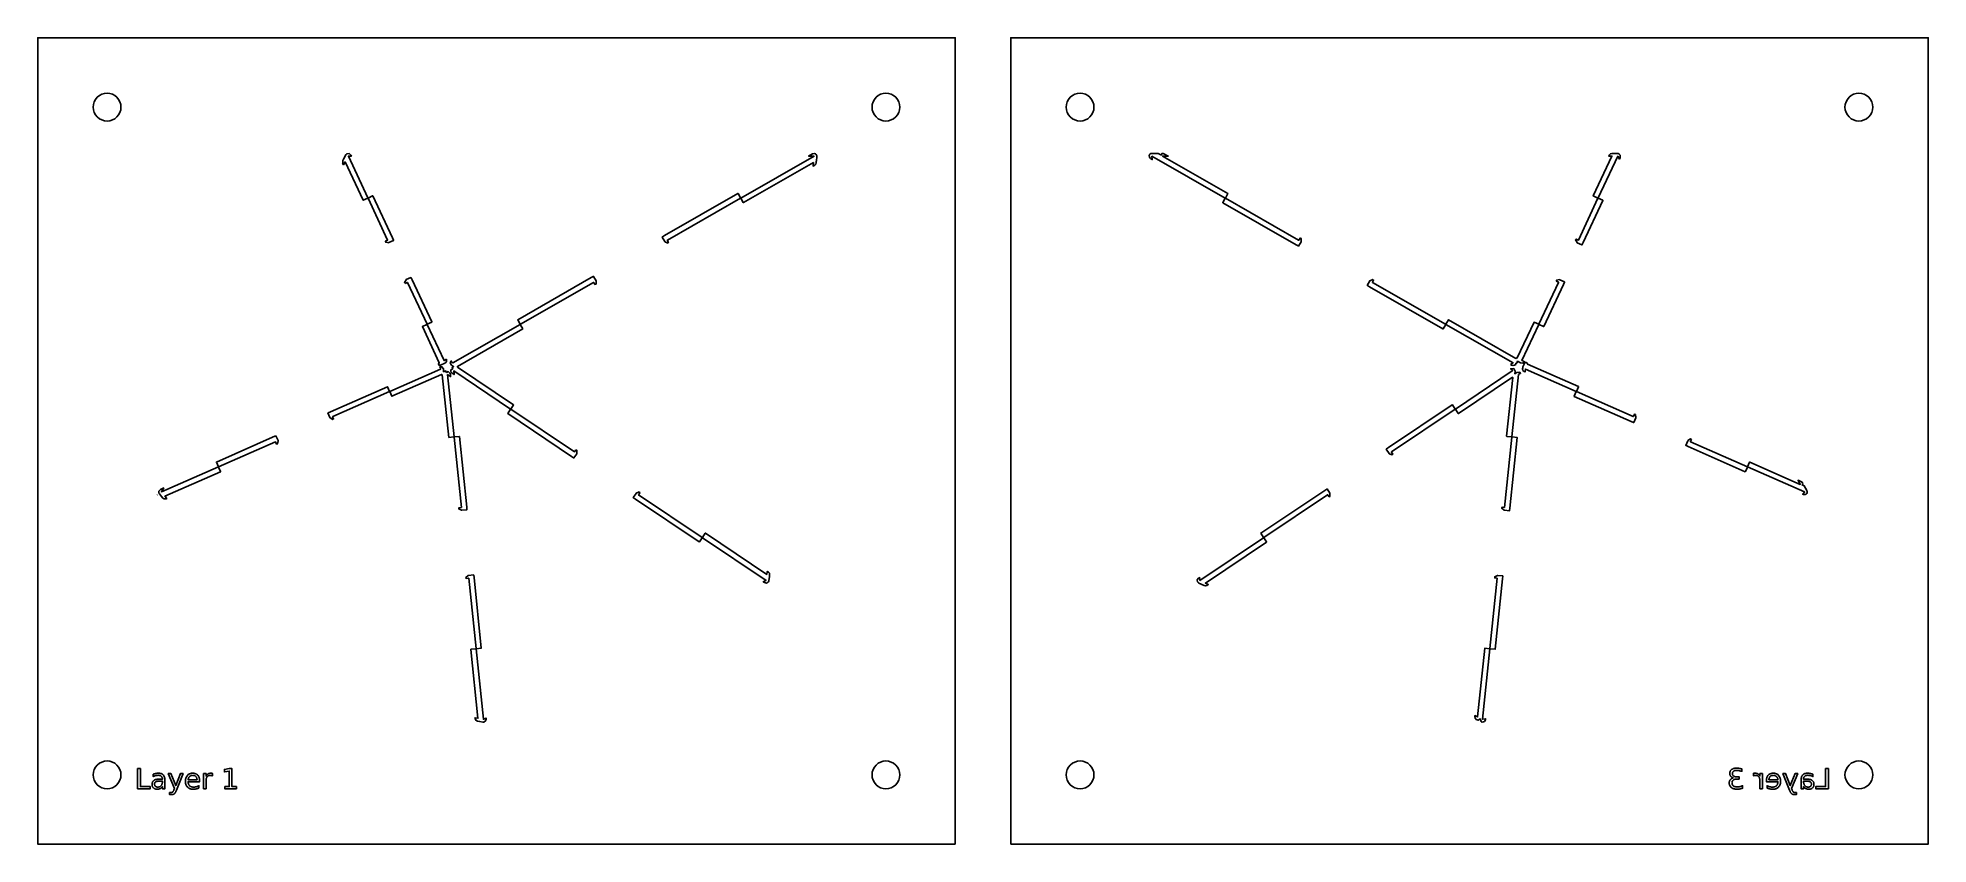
# Model space of a CAD drawing. Header units: metres. Extents: x -74 to 266, y -86 to 59.
import ezdxf

# ---------------------------------------------------------------- set-up
doc = ezdxf.new("R2010")
doc.units = ezdxf.units.M

msp = doc.modelspace()

# ---------------------------------------------------------------- linework, layer by layer
for points in [[(91.39, -85.86), (-73.51, -85.86), (-73.51, 59.04), (91.39, 59.04), (91.39, -85.86)], [(101.39, -85.86), (101.39, 59.04), (266.3, 59.04), (266.3, -85.86), (101.39, -85.86)], [(-58.56, 46.59), (-58.61, 47.08), (-58.75, 47.54), (-58.98, 47.98), (-59.29, 48.36), (-59.67, 48.67), (-60.1, 48.9), (-60.57, 49.04), (-61.06, 49.09), (-61.55, 49.04), (-62.02, 48.9), (-62.45, 48.67), (-62.83, 48.36), (-63.14, 47.98), (-63.37, 47.54), (-63.51, 47.08), (-63.56, 46.59), (-63.51, 46.1), (-63.37, 45.63), (-63.14, 45.2), (-62.83, 44.82), (-62.45, 44.51), (-62.02, 44.28), (-61.55, 44.14), (-61.06, 44.09), (-60.57, 44.14), (-60.1, 44.28), (-59.67, 44.51), (-59.29, 44.82), (-58.98, 45.2), (-58.75, 45.63), (-58.61, 46.1), (-58.56, 46.59)], [(81.44, 46.59), (81.39, 47.08), (81.25, 47.54), (81.02, 47.98), (80.71, 48.36), (80.33, 48.67), (79.9, 48.9), (79.43, 49.04), (78.94, 49.09), (78.45, 49.04), (77.98, 48.9), (77.55, 48.67), (77.17, 48.36), (76.86, 47.98), (76.63, 47.54), (76.49, 47.08), (76.44, 46.59), (76.49, 46.1), (76.63, 45.63), (76.86, 45.2), (77.17, 44.82), (77.55, 44.51), (77.98, 44.28), (78.45, 44.14), (78.94, 44.09), (79.43, 44.14), (79.9, 44.28), (80.33, 44.51), (80.71, 44.82), (81.02, 45.2), (81.25, 45.63), (81.39, 46.1), (81.44, 46.59)], [(111.34, 46.59), (111.39, 46.1), (111.53, 45.63), (111.77, 45.2), (112.08, 44.82), (112.46, 44.51), (112.89, 44.28), (113.36, 44.14), (113.84, 44.09), (114.33, 44.14), (114.8, 44.28), (115.23, 44.51), (115.61, 44.82), (115.92, 45.2), (116.15, 45.63), (116.3, 46.1), (116.34, 46.59), (116.3, 47.08), (116.15, 47.54), (115.92, 47.98), (115.61, 48.36), (115.23, 48.67), (114.8, 48.9), (114.33, 49.04), (113.84, 49.09), (113.36, 49.04), (112.89, 48.9), (112.46, 48.67), (112.08, 48.36), (111.77, 47.98), (111.53, 47.54), (111.39, 47.08), (111.34, 46.59)], [(251.34, 46.59), (251.39, 46.1), (251.53, 45.63), (251.77, 45.2), (252.08, 44.82), (252.46, 44.51), (252.89, 44.28), (253.36, 44.14), (253.84, 44.09), (254.33, 44.14), (254.8, 44.28), (255.23, 44.51), (255.61, 44.82), (255.92, 45.2), (256.15, 45.63), (256.3, 46.1), (256.34, 46.59), (256.3, 47.08), (256.15, 47.54), (255.92, 47.98), (255.61, 48.36), (255.23, 48.67), (254.8, 48.9), (254.33, 49.04), (253.84, 49.09), (253.36, 49.04), (252.89, 48.9), (252.46, 48.67), (252.08, 48.36), (251.77, 47.98), (251.53, 47.54), (251.39, 47.08), (251.34, 46.59)], [(-18.56, 37.26), (-18.54, 37.22), (-18.58, 37.22), (-18.71, 37), (-18.71, 36.99), (-18.7, 36.55), (-18.71, 36.54), (-18.72, 36.54), (-18.57, 36.22), (-18.27, 36.75), (-15.03, 29.85), (-15.01, 29.84), (-14.19, 30.22), (-14.15, 30.21), (-10.63, 22.7), (-10.65, 22.66), (-11.03, 22.48), (-11.03, 22.48), (-10.98, 22.3), (-10.98, 22.3), (-10.43, 22.21), (-10.39, 22.23), (-9.57, 22.62), (-9.59, 22.67), (-9.59, 22.67), (-9.57, 22.68), (-9.76, 23.08), (-13.29, 30.62), (-13.32, 30.63), (-14.14, 30.24), (-14.17, 30.26), (-17.69, 37.77), (-17.68, 37.77), (-17.67, 37.78), (-17.15, 37.78), (-17.24, 37.98), (-17.53, 38.24), (-17.53, 38.24), (-17.93, 38.21), (-17.94, 38.2), (-18, 38.16), (-18, 38.16), (-18.05, 38.12), (-18.06, 38.11), (-18.11, 38.05), (-18.11, 38.05), (-18.15, 37.99), (-18.56, 37.26)], [(66.43, 36.81), (66.39, 36.83), (66.44, 36.86), (66.53, 37.69), (66.53, 37.83), (66.53, 37.83), (66.49, 37.96), (66.48, 37.98), (66.4, 38.09), (66.4, 38.09), (66.3, 38.18), (66.3, 38.18), (66.12, 38.26), (66.12, 38.26), (65.77, 38.2), (65.03, 37.78), (66.01, 37.78), (66.01, 37.78), (66.01, 37.78), (66.02, 37.77), (52.86, 30.25), (52.82, 30.26), (52.38, 31.04), (52.35, 31.05), (39.16, 23.5), (38.77, 23.28), (38.78, 23.27), (38.78, 23.26), (38.73, 23.23), (39.18, 22.45), (39.21, 22.4), (39.71, 22.16), (39.71, 22.16), (39.85, 22.28), (39.85, 22.28), (39.64, 22.65), (39.65, 22.69), (52.81, 30.22), (52.85, 30.21), (53.3, 29.42), (53.33, 29.42), (65.9, 36.61), (65.84, 36), (66.15, 36.18), (66.32, 36.34), (66.32, 36.34), (66.4, 36.56), (66.43, 36.81)], [(127.9, 38.28), (126.78, 38.28), (126.73, 38.28), (126.73, 38.28), (126.68, 38.27), (126.67, 38.27), (126.63, 38.26), (126.62, 38.26), (126.58, 38.24), (126.58, 38.24), (126.4, 38.11), (126.4, 38.11), (126.29, 37.92), (126.29, 37.92), (126.3, 37.59), (126.3, 37.59), (126.52, 37.34), (126.82, 37.17), (126.75, 37.75), (126.76, 37.77), (126.77, 37.77), (126.77, 37.77), (139.93, 30.24), (139.93, 30.25), (139.93, 30.26), (139.96, 30.25), (140.41, 31.04), (140.4, 31.07), (128.67, 37.78), (129.68, 37.78), (128.92, 38.21), (128.8, 38.26), (128.8, 38.26), (128.67, 38.28), (128.54, 38.28), (128.45, 37.96), (127.9, 38.28)], [(209.75, 38.28), (209.43, 38.28), (209.16, 38.2), (209.16, 38.2), (208.98, 37.99), (208.88, 37.78), (209.43, 37.78), (206.09, 30.65), (206.1, 30.63), (206.92, 30.24), (206.94, 30.21), (203.42, 22.7), (203.38, 22.69), (203, 22.87), (203, 22.87), (202.89, 22.71), (202.89, 22.71), (203.17, 22.23), (203.22, 22.21), (204.04, 21.83), (204.06, 21.88), (204.06, 21.88), (204.08, 21.87), (204.27, 22.27), (207.8, 29.81), (207.79, 29.84), (206.97, 30.22), (206.96, 30.26), (210.48, 37.77), (210.49, 37.76), (210.5, 37.75), (210.78, 37.24), (210.93, 37.55), (210.95, 37.92), (210.95, 37.93), (210.71, 38.21), (210.7, 38.21), (210.7, 38.21), (210.69, 38.22), (210.57, 38.26), (210.57, 38.26), (210.45, 38.28), (209.84, 38.28), (209.77, 38.26), (209.75, 38.28)], [(153.07, 21.63), (153.07, 21.65), (153.07, 21.65), (153.13, 21.62), (153.57, 22.4), (153.6, 22.45), (153.56, 23), (153.56, 23), (153.38, 23.06), (153.38, 23.06), (153.17, 22.7), (153.13, 22.69), (139.96, 30.22), (139.96, 30.21), (139.96, 30.21), (139.94, 30.22), (139.48, 29.42), (139.49, 29.4), (152.68, 21.85), (153.07, 21.63)], [(-7.49, 14.92), (-7.11, 15.1), (-7.07, 15.09), (-3.55, 7.58), (-3.52, 7.57), (-2.7, 7.95), (-2.69, 7.98), (-6.22, 15.52), (-6.41, 15.92), (-6.42, 15.91), (-6.43, 15.91), (-6.45, 15.96), (-7.27, 15.58), (-7.32, 15.56), (-7.6, 15.08), (-7.6, 15.08), (-7.49, 14.93), (-7.49, 14.92)], [(26.33, 16.16), (25.95, 15.94), (12.75, 8.39), (12.75, 8.37), (13.2, 7.58), (13.19, 7.54), (1.12, 0.64), (0.91, 0.78), (0.81, 0.98), (0.62, 0.66), (0.62, 0.66), (0.84, 0.22), (1.24, -0.04), (1.24, -0.04), (0.98, -0.19), (0.97, -0.21), (0.97, -0.21), (1.08, -0.44), (0.73, -0.65), (0.73, -0.68), (0.75, -0.89), (0.82, -1.09), (0.82, -1.09), (0.97, -1.25), (1.31, -1.48), (1.25, -0.83), (11.47, -7.68), (11.5, -7.68), (12, -6.92), (12, -6.89), (1.91, -0.13), (1.91, 0), (13.67, 6.72), (13.67, 6.75), (13.22, 7.53), (13.23, 7.57), (26.39, 15.1), (26.43, 15.09), (26.64, 14.73), (26.64, 14.73), (26.83, 14.79), (26.83, 14.79), (26.87, 15.34), (26.84, 15.39), (26.39, 16.17), (26.34, 16.14), (26.34, 16.14), (26.33, 16.16)], [(191.2, 0.33), (191.42, 0.21), (191.69, 0.14), (191.69, 0.14), (191.95, 0.22), (192.15, 0.36), (192.2, 0.41), (192.2, 0.56), (192.25, 0.58), (192.34, 0.58), (192.49, 0.92), (192.49, 0.92), (193.03, 0.61), (193.43, 0.57), (193.43, 0.57), (193.73, 0.84), (193.73, 0.84), (193.3, 1.03), (193.28, 1.05), (196.32, 7.54), (196.31, 7.57), (195.48, 7.95), (195.45, 7.94), (192.44, 1.52), (192.36, 1.54), (192.2, 1.43), (180.07, 8.38), (180.04, 8.37), (179.59, 7.58), (179.55, 7.57), (166.39, 15.1), (166.38, 15.14), (166.59, 15.51), (166.59, 15.51), (166.44, 15.63), (166.44, 15.63), (165.95, 15.39), (165.92, 15.34), (165.47, 14.56), (165.52, 14.53), (165.52, 14.53), (165.51, 14.51), (165.89, 14.29), (179.08, 6.74), (179.11, 6.75), (179.56, 7.53), (179.6, 7.54), (191.67, 0.64), (191.2, 0.33)], [(200.92, 15.11), (200.9, 15.12), (200.9, 15.12), (200.92, 15.17), (200.1, 15.56), (200.05, 15.58), (199.51, 15.5), (199.51, 15.49), (199.46, 15.31), (199.46, 15.31), (199.84, 15.13), (199.85, 15.09), (196.33, 7.58), (196.34, 7.55), (197.17, 7.16), (197.2, 7.17), (200.73, 14.71), (200.92, 15.11)], [(-0.06, 1.3), (-0.49, 1.05), (-3.53, 7.54), (-3.56, 7.55), (-4.39, 7.16), (-4.39, 7.14), (-1.36, 0.66), (-1.48, 0.48), (-1.46, 0.39), (-1.36, 0.18), (-1.36, 0.18), (-1.18, 0.26), (-1.18, 0.26), (-1.15, 0.21), (-0.32, 0.57), (-0.3, 0.58), (-0.3, 0.58), (-0.27, 0.6), (-0.24, 0.61), (-0.02, 0.9), (-0.02, 0.9), (-0.04, 1.26), (-0.06, 1.3)], [(193.93, 0.75), (193.93, 0.75), (193.79, 0.61), (193.46, -0.1), (193.43, -0.18), (193.43, -0.18), (193.41, -0.26), (193.4, -0.44), (193.46, -0.74), (193.46, -0.74), (193.69, -0.94), (193.84, -1.01), (193.89, -0.49), (203.02, -4.51), (203.03, -4.54), (202.67, -5.37), (202.68, -5.4), (212.92, -9.91), (213.32, -10.08), (213.33, -10.06), (213.33, -10.06), (213.38, -10.09), (213.75, -9.26), (213.77, -9.21), (213.67, -8.66), (213.67, -8.66), (213.48, -8.62), (213.48, -8.62), (213.31, -9.01), (213.28, -9.02), (203.07, -4.53), (203.06, -4.49), (203.42, -3.66), (203.41, -3.64), (194.24, 0.4), (194.26, 0.48), (194.14, 0.66), (193.93, 0.75)], [(-1.26, -0.03), (-1.13, -0.31), (-1.11, -0.49), (-10.23, -4.51), (-10.27, -4.49), (-10.63, -3.66), (-10.66, -3.65), (-20.9, -8.16), (-21.31, -8.34), (-21.3, -8.36), (-21.3, -8.36), (-21.35, -8.38), (-20.99, -9.21), (-20.96, -9.26), (-20.5, -9.56), (-20.5, -9.56), (-20.34, -9.45), (-20.34, -9.45), (-20.51, -9.06), (-20.49, -9.02), (-10.28, -4.53), (-10.25, -4.54), (-9.88, -5.37), (-9.86, -5.38), (-0.95, -1.46), (-0.8, -1.54), (0.37, -12.77), (0.39, -12.78), (1.3, -12.69), (1.31, -12.67), (0.15, -1.49), (0.69, -1.85), (0.65, -1.44), (0.58, -1.23), (0.58, -1.23), (0.43, -1.08), (0.24, -0.95), (-0.02, -1.1), (-0.2, -0.83), (-0.32, -0.85), (-0.56, -0.96), (-0.56, -0.96), (-0.61, -0.44), (-0.86, -0.06), (-0.86, -0.06), (-1.26, -0.03)], [(193.04, -1.37), (192.89, -1.07), (192.89, -1.06), (192.35, -1.08), (191.99, -1.32), (191.99, -1.32), (192.04, -0.89), (191.8, -0.41), (191.8, -0.41), (191.26, -0.42), (191.23, -0.44), (191.56, -0.63), (191.54, -0.83), (181.32, -7.68), (181.31, -7.71), (181.82, -8.47), (181.85, -8.47), (191.55, -1.97), (191.62, -2.02), (190.52, -12.57), (190.54, -12.59), (191.45, -12.69), (191.47, -12.67), (192.63, -1.49), (192.9, -1.31), (193.04, -1.37)], [(23.22, -15.01), (22.99, -15.37), (22.95, -15.37), (11.5, -7.71), (11.47, -7.71), (10.97, -8.47), (10.97, -8.5), (22.44, -16.18), (22.81, -16.43), (22.82, -16.41), (22.82, -16.41), (22.87, -16.44), (23.37, -15.69), (23.4, -15.65), (23.4, -15.09), (23.4, -15.09), (23.22, -15.01), (23.22, -15.01)], [(181.28, -7.71), (181.28, -7.68), (181.28, -7.68), (181.29, -7.68), (180.78, -6.92), (180.75, -6.91), (169.29, -14.6), (168.92, -14.84), (168.93, -14.86), (168.93, -14.86), (168.88, -14.89), (169.39, -15.64), (169.42, -15.69), (169.93, -15.9), (169.93, -15.9), (170.07, -15.76), (170.07, -15.76), (169.83, -15.41), (169.84, -15.37), (181.28, -7.71)], [(-30.76, -12.5), (-41.4, -17.19), (-41.41, -17.21), (-41.04, -18.05), (-41.02, -18.06), (-30.8, -13.56), (-30.77, -13.58), (-30.6, -13.96), (-30.6, -13.96), (-30.41, -13.92), (-30.41, -13.92), (-30.31, -13.37), (-30.33, -13.32), (-30.7, -12.5), (-30.75, -12.52), (-30.75, -12.52), (-30.76, -12.5)], [(3.63, -25.72), (3.58, -25.28), (2.27, -12.61), (2.24, -12.59), (1.34, -12.69), (1.32, -12.71), (2.63, -25.35), (2.6, -25.38), (2.19, -25.42), (2.19, -25.42), (2.17, -25.61), (2.17, -25.62), (2.66, -25.87), (2.71, -25.87), (3.61, -25.78), (3.6, -25.72), (3.61, -25.71), (3.63, -25.72)], [(189.7, -25.33), (189.7, -25.33), (189.65, -25.51), (189.65, -25.51), (190.08, -25.87), (190.13, -25.87), (191.03, -25.97), (191.03, -25.91), (191.03, -25.91), (191.05, -25.91), (191.1, -25.47), (192.41, -12.81), (192.4, -12.78), (191.49, -12.69), (191.47, -12.71), (190.15, -25.35), (190.12, -25.37), (189.7, -25.33)], [(223.74, -13.14), (223.74, -13.14), (223.58, -13.03), (223.58, -13.03), (223.12, -13.33), (223.09, -13.37), (222.73, -14.2), (222.78, -14.22), (222.78, -14.23), (222.77, -14.24), (223.18, -14.42), (233.42, -18.93), (233.45, -18.92), (233.81, -18.09), (233.79, -18.07), (233.8, -18.07), (233.8, -18.06), (223.59, -13.56), (223.57, -13.52), (223.74, -13.14)], [(-51.28, -23.37), (-51.28, -23.37), (-51.28, -23.37), (-51.04, -23.66), (-50.77, -23.83), (-50.77, -23.83), (-50.45, -23.8), (-50.32, -23.74), (-50.65, -23.34), (-40.67, -18.95), (-40.66, -18.92), (-41.03, -18.09), (-41.05, -18.07), (-51.27, -22.57), (-51.28, -22.57), (-51.28, -22.57), (-51.27, -22.56), (-51.27, -22.56), (-50.88, -21.85), (-51.47, -22.12), (-51.75, -22.43), (-51.75, -22.43), (-51.74, -22.7), (-51.74, -22.7), (-51.76, -22.7), (-51.75, -22.72), (-51.74, -22.74), (-51.74, -22.74), (-51.74, -22.75), (-51.74, -22.76), (-51.74, -22.76), (-51.74, -22.76), (-51.71, -22.83), (-51.71, -22.83), (-51.65, -22.92), (-51.28, -23.37)], [(243.82, -21.1), (243.73, -20.96), (243.63, -20.83), (243.63, -20.83), (243.5, -20.74), (242.9, -20.48), (243.3, -21.2), (234.22, -17.2), (234.2, -17.21), (233.83, -18.05), (233.84, -18.07), (244.06, -22.57), (244.05, -22.58), (244.06, -22.59), (244.05, -22.6), (243.74, -22.98), (243.86, -23.03), (244.2, -23.05), (244.2, -23.05), (244.29, -22.99), (244.29, -22.99), (244.3, -23), (244.34, -22.95), (244.34, -22.95), (244.48, -22.84), (244.48, -22.84), (244.55, -22.66), (244.55, -22.66), (244.55, -22.47), (244.55, -22.46), (244.5, -22.36), (244.5, -22.35), (244.49, -22.32), (244.02, -21.46), (243.64, -21.3), (243.82, -21.1)], [(-52.12, -23.11), (-52.11, -23.11), (-52.1, -23.11), (-52.11, -23.1), (-52.12, -23.11)], [(57.99, -37.8), (57.99, -37.76), (58, -37.76), (58.03, -37.46), (57.99, -37.19), (57.99, -37.19), (57.81, -36.98), (57.6, -36.84), (57.53, -37.4), (46.49, -30), (46.46, -30), (45.95, -30.75), (45.92, -30.76), (34.48, -23.1), (34.47, -23.06), (34.7, -22.71), (34.7, -22.71), (34.57, -22.57), (34.57, -22.57), (34.05, -22.78), (34.02, -22.83), (33.52, -23.58), (33.57, -23.61), (33.57, -23.61), (33.56, -23.63), (33.92, -23.87), (45.39, -31.56), (45.42, -31.55), (45.92, -30.8), (45.96, -30.79), (57.4, -38.46), (57.39, -38.47), (57.38, -38.48), (56.9, -38.72), (57.12, -38.87), (57.5, -38.95), (57.5, -38.95), (57.81, -38.74), (57.82, -38.72), (57.83, -38.7), (57.83, -38.7), (57.88, -38.61), (57.88, -38.61), (57.9, -38.56), (57.9, -38.56), (57.9, -38.55), (57.9, -38.55), (57.9, -38.54), (57.9, -38.54), (57.91, -38.49), (57.99, -37.8)], [(158.58, -23.46), (158.58, -23.46), (158.76, -23.38), (158.76, -23.38), (158.76, -22.83), (158.73, -22.78), (158.23, -22.03), (158.18, -22.06), (158.18, -22.06), (158.17, -22.04), (146.33, -29.97), (146.33, -30), (146.83, -30.76), (146.86, -30.77), (158.31, -23.1), (158.35, -23.11), (158.58, -23.46)], [(135.31, -37.91), (135.11, -38.04), (134.89, -38.36), (134.89, -38.36), (134.97, -38.74), (134.98, -38.76), (135.02, -38.81), (135.02, -38.81), (135.07, -38.85), (135.07, -38.86), (135.13, -38.9), (135.13, -38.9), (135.18, -38.93), (136.14, -39.4), (136.39, -39.45), (136.39, -39.45), (136.64, -39.36), (136.88, -39.2), (136.36, -38.95), (147.36, -31.58), (147.37, -31.55), (146.86, -30.79), (146.83, -30.8), (146.83, -30.8), (146.83, -30.79), (135.38, -38.46), (135.37, -38.44), (135.37, -38.44), (135.37, -38.43), (135.31, -37.91)], [(5.88, -63.8), (5.9, -63.78), (5.95, -63.82), (6.46, -63.91), (6.57, -63.92), (6.57, -63.92), (6.58, -63.92), (6.62, -63.92), (6.64, -63.91), (6.98, -63.72), (6.98, -63.72), (7.08, -63.37), (7.06, -63.19), (6.61, -63.41), (6.6, -63.42), (6.58, -63.42), (6.58, -63.42), (5.27, -50.78), (5.29, -50.75), (6.19, -50.65), (6.21, -50.63), (4.9, -37.96), (4.85, -37.52), (4.83, -37.53), (4.83, -37.53), (4.82, -37.47), (3.93, -37.56), (3.87, -37.57), (3.45, -37.92), (3.44, -37.92), (3.5, -38.11), (3.5, -38.11), (3.92, -38.07), (3.95, -38.09), (5.26, -50.72), (5.24, -50.75), (4.34, -50.85), (4.32, -50.87), (5.6, -63.24), (5.09, -63.15), (5.11, -63.29), (5.24, -63.58), (5.24, -63.58), (5.51, -63.73), (5.88, -63.8)], [(185.92, -63.84), (185.96, -63.86), (186, -63.88), (186, -63.88), (186.04, -63.89), (186.04, -63.9), (186.08, -63.91), (186.08, -63.91), (186.12, -63.91), (186.14, -63.91), (186.34, -63.9), (186.34, -63.9), (186.52, -63.81), (186.52, -63.81), (186.64, -63.66), (186.64, -63.66), (186.7, -63.47), (186.72, -63.33), (186.23, -63.42), (186.23, -63.42), (186.23, -63.42), (186.2, -63.42), (186.2, -63.42), (187.52, -50.78), (187.55, -50.75), (188.45, -50.85), (188.47, -50.83), (189.78, -38.16), (189.83, -37.72), (189.81, -37.72), (189.81, -37.72), (189.81, -37.66), (188.92, -37.57), (188.86, -37.56), (188.37, -37.82), (188.37, -37.82), (188.39, -38.02), (188.39, -38.02), (188.81, -38.06), (188.83, -38.09), (187.52, -50.72), (187.49, -50.75), (186.59, -50.65), (186.57, -50.67), (185.29, -62.98), (184.82, -62.75), (184.8, -62.93), (184.86, -63.22), (184.86, -63.22), (185.07, -63.43), (185.39, -63.58), (185.78, -63.36), (185.92, -63.84)], [(-58.56, -73.41), (-58.61, -72.92), (-58.75, -72.46), (-58.98, -72.02), (-59.29, -71.64), (-59.67, -71.33), (-60.1, -71.1), (-60.57, -70.96), (-61.06, -70.91), (-61.55, -70.96), (-62.02, -71.1), (-62.45, -71.33), (-62.83, -71.64), (-63.14, -72.02), (-63.37, -72.46), (-63.51, -72.92), (-63.56, -73.41), (-63.51, -73.9), (-63.37, -74.37), (-63.14, -74.8), (-62.83, -75.18), (-62.45, -75.49), (-62.02, -75.72), (-61.55, -75.86), (-61.06, -75.91), (-60.57, -75.86), (-60.1, -75.72), (-59.67, -75.49), (-59.29, -75.18), (-58.98, -74.8), (-58.75, -74.37), (-58.61, -73.9), (-58.56, -73.41)], [(81.44, -73.41), (81.39, -72.92), (81.25, -72.46), (81.02, -72.02), (80.71, -71.64), (80.33, -71.33), (79.9, -71.1), (79.43, -70.96), (78.94, -70.91), (78.45, -70.96), (77.98, -71.1), (77.55, -71.33), (77.17, -71.64), (76.86, -72.02), (76.63, -72.46), (76.49, -72.92), (76.44, -73.41), (76.49, -73.9), (76.63, -74.37), (76.86, -74.8), (77.17, -75.18), (77.55, -75.49), (77.98, -75.72), (78.45, -75.86), (78.94, -75.91), (79.43, -75.86), (79.9, -75.72), (80.33, -75.49), (80.71, -75.18), (81.02, -74.8), (81.25, -74.37), (81.39, -73.9), (81.44, -73.41)], [(111.34, -73.41), (111.39, -73.9), (111.53, -74.37), (111.77, -74.8), (112.08, -75.18), (112.46, -75.49), (112.89, -75.72), (113.36, -75.86), (113.84, -75.91), (114.33, -75.86), (114.8, -75.72), (115.23, -75.49), (115.61, -75.18), (115.92, -74.8), (116.15, -74.37), (116.3, -73.9), (116.34, -73.41), (116.3, -72.92), (116.15, -72.46), (115.92, -72.02), (115.61, -71.64), (115.23, -71.33), (114.8, -71.1), (114.33, -70.96), (113.84, -70.91), (113.36, -70.96), (112.89, -71.1), (112.46, -71.33), (112.08, -71.64), (111.77, -72.02), (111.53, -72.46), (111.39, -72.92), (111.34, -73.41)], [(251.34, -73.41), (251.39, -73.9), (251.53, -74.37), (251.77, -74.8), (252.08, -75.18), (252.46, -75.49), (252.89, -75.72), (253.36, -75.86), (253.84, -75.91), (254.33, -75.86), (254.8, -75.72), (255.23, -75.49), (255.61, -75.18), (255.92, -74.8), (256.15, -74.37), (256.3, -73.9), (256.34, -73.41), (256.3, -72.92), (256.15, -72.46), (255.92, -72.02), (255.61, -71.64), (255.23, -71.33), (254.8, -71.1), (254.33, -70.96), (253.84, -70.91), (253.36, -70.96), (252.89, -71.1), (252.46, -71.33), (252.08, -71.64), (251.77, -72.02), (251.53, -72.46), (251.39, -72.92), (251.34, -73.41)], [(-55.57, -72.27), (-55.57, -75.91), (-53.3, -75.91), (-53.3, -75.5), (-55.08, -75.5), (-55.08, -72.27), (-55.57, -72.27)], [(-50.66, -74.35), (-50.67, -74.23), (-50.68, -74.12), (-50.69, -74.01), (-50.71, -73.9), (-50.74, -73.81), (-50.77, -73.72), (-50.81, -73.63), (-50.85, -73.56), (-50.9, -73.48), (-50.96, -73.42), (-51.02, -73.36), (-51.09, -73.31), (-51.16, -73.26), (-51.24, -73.22), (-51.32, -73.19), (-51.42, -73.16), (-51.51, -73.14), (-51.62, -73.12), (-51.73, -73.12), (-51.84, -73.11), (-51.89, -73.11), (-51.93, -73.11), (-51.98, -73.12), (-52.02, -73.12), (-52.07, -73.12), (-52.11, -73.13), (-52.16, -73.14), (-52.2, -73.14), (-52.25, -73.15), (-52.29, -73.16), (-52.34, -73.17), (-52.39, -73.18), (-52.44, -73.19), (-52.48, -73.21), (-52.53, -73.22), (-52.58, -73.23), (-52.63, -73.25), (-52.68, -73.27), (-52.72, -73.28), (-52.77, -73.3), (-52.77, -73.72), (-52.73, -73.7), (-52.69, -73.68), (-52.65, -73.66), (-52.61, -73.64), (-52.56, -73.62), (-52.52, -73.6), (-52.48, -73.59), (-52.43, -73.57), (-52.39, -73.56), (-52.35, -73.55), (-52.3, -73.54), (-52.26, -73.53), (-52.21, -73.52), (-52.17, -73.51), (-52.12, -73.51), (-52.08, -73.5), (-52.03, -73.5), (-51.98, -73.5), (-51.94, -73.49), (-51.89, -73.49), (-51.82, -73.49), (-51.75, -73.5), (-51.68, -73.51), (-51.62, -73.52), (-51.56, -73.54), (-51.51, -73.55), (-51.45, -73.58), (-51.4, -73.6), (-51.36, -73.63), (-51.32, -73.66), (-51.28, -73.7), (-51.24, -73.74), (-51.21, -73.78), (-51.19, -73.82), (-51.16, -73.87), (-51.15, -73.92), (-51.13, -73.97), (-51.12, -74.02), (-51.11, -74.08), (-51.11, -74.14), (-51.11, -74.19), (-51.74, -74.19), (-51.86, -74.19), (-51.98, -74.2), (-52.08, -74.21), (-52.18, -74.22), (-52.28, -74.25), (-52.37, -74.27), (-52.45, -74.3), (-52.53, -74.34), (-52.6, -74.38), (-52.67, -74.42), (-52.72, -74.47), (-52.78, -74.52), (-52.82, -74.58), (-52.86, -74.64), (-52.9, -74.71), (-52.92, -74.78), (-52.95, -74.86), (-52.96, -74.94), (-52.97, -75.03), (-52.97, -75.12), (-52.97, -75.19), (-52.96, -75.27), (-52.95, -75.34), (-52.93, -75.41), (-52.91, -75.47), (-52.88, -75.53), (-52.85, -75.59), (-52.82, -75.65), (-52.77, -75.7), (-52.73, -75.75), (-52.67, -75.79), (-52.62, -75.83), (-52.56, -75.87), (-52.5, -75.9), (-52.43, -75.92), (-52.37, -75.95), (-52.29, -75.96), (-52.22, -75.97), (-52.14, -75.98), (-52.06, -75.98), (-51.99, -75.98), (-51.93, -75.98), (-51.87, -75.97), (-51.81, -75.96), (-51.75, -75.95), (-51.7, -75.94), (-51.64, -75.93), (-51.59, -75.91), (-51.54, -75.89), (-51.5, -75.86), (-51.45, -75.84), (-51.41, -75.81), (-51.37, -75.78), (-51.32, -75.75), (-51.29, -75.71), (-51.25, -75.68), (-51.21, -75.64), (-51.18, -75.59), (-51.14, -75.55), (-51.11, -75.5), (-51.11, -75.91), (-50.66, -75.91), (-50.66, -74.35)], [(-51.56, -74.54), (-51.11, -74.54), (-51.11, -74.64), (-51.12, -74.72), (-51.12, -74.81), (-51.13, -74.89), (-51.15, -74.96), (-51.17, -75.03), (-51.19, -75.1), (-51.22, -75.17), (-51.26, -75.23), (-51.3, -75.29), (-51.34, -75.34), (-51.39, -75.39), (-51.43, -75.44), (-51.49, -75.48), (-51.54, -75.51), (-51.6, -75.54), (-51.66, -75.56), (-51.73, -75.58), (-51.79, -75.6), (-51.87, -75.6), (-51.94, -75.61), (-51.99, -75.61), (-52.04, -75.6), (-52.09, -75.59), (-52.14, -75.58), (-52.18, -75.57), (-52.22, -75.56), (-52.26, -75.54), (-52.3, -75.52), (-52.33, -75.49), (-52.37, -75.47), (-52.4, -75.44), (-52.42, -75.41), (-52.45, -75.37), (-52.47, -75.34), (-52.49, -75.3), (-52.5, -75.26), (-52.51, -75.22), (-52.52, -75.18), (-52.52, -75.13), (-52.52, -75.09), (-52.52, -75.03), (-52.52, -74.97), (-52.51, -74.92), (-52.49, -74.88), (-52.47, -74.83), (-52.45, -74.79), (-52.42, -74.75), (-52.39, -74.72), (-52.35, -74.69), (-52.31, -74.66), (-52.27, -74.64), (-52.22, -74.62), (-52.16, -74.6), (-52.09, -74.58), (-52.02, -74.57), (-51.94, -74.56), (-51.86, -74.55), (-51.76, -74.54), (-51.67, -74.54), (-51.56, -74.54)], [(-48.6, -76.17), (-47.4, -73.18), (-47.88, -73.18), (-48.73, -75.32), (-49.58, -73.18), (-50.06, -73.18), (-48.96, -75.87), (-49.04, -76.07), (-49.06, -76.14), (-49.08, -76.19), (-49.11, -76.25), (-49.13, -76.3), (-49.15, -76.34), (-49.18, -76.38), (-49.2, -76.41), (-49.22, -76.44), (-49.24, -76.47), (-49.26, -76.49), (-49.28, -76.51), (-49.31, -76.52), (-49.33, -76.53), (-49.36, -76.54), (-49.39, -76.55), (-49.42, -76.56), (-49.45, -76.57), (-49.48, -76.57), (-49.51, -76.58), (-49.55, -76.58), (-49.81, -76.58), (-49.81, -76.95), (-49.46, -76.95), (-49.4, -76.95), (-49.34, -76.95), (-49.28, -76.94), (-49.23, -76.93), (-49.18, -76.92), (-49.14, -76.9), (-49.09, -76.88), (-49.05, -76.86), (-49.01, -76.83), (-48.97, -76.8), (-48.94, -76.77), (-48.9, -76.73), (-48.86, -76.68), (-48.83, -76.63), (-48.79, -76.57), (-48.75, -76.5), (-48.71, -76.43), (-48.68, -76.35), (-48.64, -76.26), (-48.6, -76.17)], [(-44.44, -74.43), (-44.44, -74.31), (-44.45, -74.2), (-44.47, -74.09), (-44.49, -73.99), (-44.52, -73.89), (-44.56, -73.79), (-44.6, -73.7), (-44.65, -73.62), (-44.7, -73.54), (-44.76, -73.47), (-44.83, -73.4), (-44.9, -73.34), (-44.98, -73.29), (-45.06, -73.24), (-45.14, -73.2), (-45.23, -73.17), (-45.32, -73.14), (-45.42, -73.13), (-45.53, -73.12), (-45.63, -73.11), (-45.76, -73.12), (-45.87, -73.13), (-45.98, -73.15), (-46.09, -73.18), (-46.19, -73.21), (-46.28, -73.25), (-46.37, -73.31), (-46.46, -73.36), (-46.54, -73.43), (-46.61, -73.51), (-46.68, -73.59), (-46.74, -73.68), (-46.8, -73.77), (-46.84, -73.87), (-46.88, -73.97), (-46.92, -74.08), (-46.94, -74.19), (-46.96, -74.31), (-46.97, -74.44), (-46.98, -74.57), (-46.97, -74.7), (-46.96, -74.82), (-46.94, -74.94), (-46.91, -75.05), (-46.88, -75.15), (-46.84, -75.26), (-46.79, -75.35), (-46.73, -75.44), (-46.67, -75.52), (-46.59, -75.6), (-46.51, -75.68), (-46.43, -75.74), (-46.34, -75.8), (-46.24, -75.85), (-46.14, -75.89), (-46.04, -75.92), (-45.92, -75.95), (-45.81, -75.97), (-45.68, -75.98), (-45.56, -75.98), (-45.5, -75.98), (-45.45, -75.98), (-45.4, -75.98), (-45.35, -75.97), (-45.3, -75.97), (-45.25, -75.96), (-45.19, -75.96), (-45.14, -75.95), (-45.09, -75.94), (-45.04, -75.93), (-44.99, -75.92), (-44.94, -75.91), (-44.89, -75.89), (-44.84, -75.88), (-44.79, -75.86), (-44.74, -75.85), (-44.69, -75.83), (-44.64, -75.81), (-44.59, -75.79), (-44.55, -75.77), (-44.55, -75.35), (-44.59, -75.37), (-44.64, -75.4), (-44.69, -75.42), (-44.74, -75.44), (-44.79, -75.46), (-44.83, -75.48), (-44.88, -75.5), (-44.93, -75.51), (-44.98, -75.53), (-45.03, -75.54), (-45.08, -75.55), (-45.13, -75.56), (-45.18, -75.57), (-45.23, -75.58), (-45.28, -75.59), (-45.33, -75.59), (-45.38, -75.6), (-45.43, -75.6), (-45.48, -75.6), (-45.53, -75.6), (-45.62, -75.6), (-45.7, -75.59), (-45.78, -75.58), (-45.86, -75.56), (-45.93, -75.54), (-46, -75.51), (-46.06, -75.48), (-46.12, -75.45), (-46.17, -75.41), (-46.23, -75.36), (-46.27, -75.31), (-46.32, -75.25), (-46.36, -75.19), (-46.39, -75.13), (-46.42, -75.06), (-46.45, -74.99), (-46.47, -74.91), (-46.49, -74.83), (-46.5, -74.74), (-46.51, -74.65), (-44.44, -74.65), (-44.44, -74.43)], [(-44.89, -74.3), (-46.49, -74.3), (-46.48, -74.23), (-46.47, -74.16), (-46.45, -74.09), (-46.43, -74.02), (-46.41, -73.96), (-46.38, -73.9), (-46.35, -73.85), (-46.31, -73.8), (-46.27, -73.75), (-46.23, -73.71), (-46.18, -73.67), (-46.14, -73.63), (-46.08, -73.6), (-46.03, -73.57), (-45.97, -73.55), (-45.91, -73.53), (-45.84, -73.51), (-45.77, -73.5), (-45.7, -73.5), (-45.63, -73.49), (-45.56, -73.5), (-45.5, -73.5), (-45.44, -73.51), (-45.39, -73.53), (-45.33, -73.55), (-45.28, -73.57), (-45.23, -73.6), (-45.18, -73.63), (-45.14, -73.67), (-45.1, -73.71), (-45.06, -73.76), (-45.02, -73.81), (-44.99, -73.86), (-44.97, -73.91), (-44.94, -73.97), (-44.93, -74.03), (-44.91, -74.09), (-44.9, -74.16), (-44.89, -74.23), (-44.89, -74.3)], [(-42.12, -73.6), (-42.12, -73.14), (-42.14, -73.13), (-42.15, -73.13), (-42.16, -73.13), (-42.17, -73.13), (-42.19, -73.13), (-42.2, -73.12), (-42.21, -73.12), (-42.22, -73.12), (-42.23, -73.12), (-42.25, -73.12), (-42.26, -73.12), (-42.27, -73.12), (-42.28, -73.12), (-42.29, -73.11), (-42.3, -73.11), (-42.31, -73.11), (-42.32, -73.11), (-42.33, -73.11), (-42.34, -73.11), (-42.35, -73.11), (-42.41, -73.11), (-42.47, -73.12), (-42.53, -73.12), (-42.59, -73.13), (-42.65, -73.14), (-42.7, -73.16), (-42.76, -73.17), (-42.81, -73.19), (-42.85, -73.21), (-42.9, -73.23), (-42.94, -73.26), (-42.99, -73.29), (-43.03, -73.32), (-43.07, -73.35), (-43.11, -73.39), (-43.14, -73.42), (-43.18, -73.47), (-43.21, -73.51), (-43.24, -73.55), (-43.27, -73.6), (-43.27, -73.18), (-43.72, -73.18), (-43.72, -75.91), (-43.27, -75.91), (-43.27, -74.47), (-43.27, -74.38), (-43.26, -74.29), (-43.25, -74.21), (-43.24, -74.14), (-43.22, -74.06), (-43.2, -73.99), (-43.17, -73.93), (-43.14, -73.87), (-43.1, -73.81), (-43.07, -73.76), (-43.02, -73.71), (-42.98, -73.67), (-42.93, -73.63), (-42.87, -73.6), (-42.82, -73.57), (-42.76, -73.55), (-42.69, -73.53), (-42.63, -73.52), (-42.55, -73.51), (-42.48, -73.51), (-42.46, -73.51), (-42.44, -73.51), (-42.42, -73.51), (-42.4, -73.52), (-42.38, -73.52), (-42.36, -73.52), (-42.34, -73.52), (-42.32, -73.53), (-42.3, -73.53), (-42.28, -73.53), (-42.27, -73.54), (-42.25, -73.54), (-42.23, -73.55), (-42.21, -73.55), (-42.2, -73.56), (-42.18, -73.57), (-42.17, -73.57), (-42.15, -73.58), (-42.13, -73.59), (-42.12, -73.6)], [(-39.91, -75.5), (-39.91, -75.91), (-37.81, -75.91), (-37.81, -75.5), (-38.62, -75.5), (-38.62, -72.27), (-39.11, -72.27), (-39.98, -72.44), (-39.98, -72.89), (-39.1, -72.72), (-39.1, -75.5), (-39.91, -75.5)], [(231.29, -73.95), (231.22, -73.96), (231.15, -73.98), (231.09, -74.01), (231.03, -74.03), (230.97, -74.06), (230.92, -74.1), (230.87, -74.13), (230.82, -74.17), (230.77, -74.22), (230.73, -74.26), (230.7, -74.31), (230.66, -74.36), (230.63, -74.42), (230.61, -74.47), (230.58, -74.53), (230.57, -74.59), (230.55, -74.65), (230.54, -74.72), (230.54, -74.78), (230.53, -74.85), (230.54, -74.96), (230.55, -75.06), (230.57, -75.15), (230.59, -75.25), (230.63, -75.33), (230.67, -75.41), (230.72, -75.49), (230.77, -75.56), (230.83, -75.63), (230.91, -75.69), (230.98, -75.74), (231.07, -75.79), (231.16, -75.84), (231.25, -75.88), (231.35, -75.91), (231.46, -75.94), (231.58, -75.96), (231.7, -75.97), (231.83, -75.98), (231.96, -75.98), (232.01, -75.98), (232.05, -75.98), (232.1, -75.98), (232.15, -75.98), (232.19, -75.97), (232.24, -75.97), (232.29, -75.96), (232.34, -75.95), (232.38, -75.95), (232.43, -75.94), (232.48, -75.93), (232.53, -75.92), (232.58, -75.91), (232.63, -75.89), (232.68, -75.88), (232.73, -75.87), (232.78, -75.85), (232.83, -75.84), (232.88, -75.82), (232.93, -75.8), (232.93, -75.33), (232.89, -75.35), (232.85, -75.37), (232.81, -75.39), (232.76, -75.41), (232.72, -75.43), (232.67, -75.45), (232.63, -75.47), (232.58, -75.48), (232.53, -75.49), (232.48, -75.51), (232.44, -75.52), (232.39, -75.53), (232.34, -75.54), (232.29, -75.55), (232.23, -75.55), (232.18, -75.56), (232.13, -75.56), (232.08, -75.57), (232.03, -75.57), (231.97, -75.57), (231.88, -75.57), (231.8, -75.56), (231.72, -75.55), (231.64, -75.54), (231.57, -75.52), (231.5, -75.5), (231.43, -75.48), (231.37, -75.45), (231.32, -75.42), (231.27, -75.39), (231.22, -75.35), (231.18, -75.31), (231.14, -75.26), (231.11, -75.21), (231.09, -75.16), (231.06, -75.11), (231.05, -75.05), (231.03, -74.99), (231.03, -74.92), (231.02, -74.85), (231.03, -74.79), (231.03, -74.73), (231.04, -74.67), (231.06, -74.62), (231.08, -74.57), (231.11, -74.52), (231.14, -74.47), (231.17, -74.43), (231.21, -74.39), (231.25, -74.35), (231.3, -74.31), (231.35, -74.28), (231.4, -74.26), (231.46, -74.23), (231.52, -74.21), (231.58, -74.2), (231.65, -74.18), (231.72, -74.17), (231.8, -74.17), (231.88, -74.17), (232.3, -74.17), (232.3, -73.76), (231.86, -73.76), (231.79, -73.76), (231.72, -73.76), (231.66, -73.75), (231.6, -73.74), (231.54, -73.73), (231.48, -73.71), (231.43, -73.69), (231.39, -73.67), (231.34, -73.64), (231.3, -73.62), (231.27, -73.59), (231.23, -73.55), (231.2, -73.52), (231.18, -73.48), (231.16, -73.44), (231.14, -73.4), (231.13, -73.35), (231.12, -73.3), (231.11, -73.25), (231.11, -73.2), (231.11, -73.14), (231.12, -73.09), (231.13, -73.04), (231.14, -72.99), (231.16, -72.95), (231.18, -72.91), (231.21, -72.87), (231.24, -72.83), (231.27, -72.8), (231.31, -72.77), (231.35, -72.74), (231.4, -72.71), (231.44, -72.69), (231.5, -72.67), (231.55, -72.65), (231.61, -72.64), (231.67, -72.63), (231.74, -72.62), (231.81, -72.62), (231.88, -72.62), (231.92, -72.62), (231.96, -72.62), (232, -72.62), (232.05, -72.62), (232.09, -72.63), (232.13, -72.63), (232.18, -72.64), (232.22, -72.64), (232.27, -72.65), (232.31, -72.66), (232.36, -72.67), (232.41, -72.68), (232.46, -72.69), (232.51, -72.7), (232.56, -72.72), (232.61, -72.73), (232.66, -72.75), (232.71, -72.76), (232.77, -72.78), (232.82, -72.8), (232.82, -72.36), (232.77, -72.34), (232.71, -72.33), (232.66, -72.31), (232.6, -72.3), (232.55, -72.29), (232.5, -72.28), (232.45, -72.27), (232.4, -72.26), (232.35, -72.25), (232.3, -72.24), (232.25, -72.23), (232.2, -72.23), (232.15, -72.22), (232.11, -72.22), (232.06, -72.21), (232.01, -72.21), (231.97, -72.21), (231.92, -72.2), (231.88, -72.2), (231.83, -72.2), (231.72, -72.2), (231.62, -72.21), (231.52, -72.22), (231.42, -72.24), (231.33, -72.27), (231.25, -72.29), (231.16, -72.33), (231.09, -72.37), (231.01, -72.41), (230.95, -72.46), (230.88, -72.51), (230.83, -72.57), (230.78, -72.63), (230.74, -72.69), (230.7, -72.76), (230.67, -72.83), (230.65, -72.9), (230.63, -72.98), (230.62, -73.06), (230.62, -73.15), (230.62, -73.21), (230.63, -73.26), (230.63, -73.32), (230.65, -73.37), (230.66, -73.43), (230.68, -73.48), (230.7, -73.52), (230.73, -73.57), (230.76, -73.62), (230.79, -73.66), (230.83, -73.7), (230.87, -73.74), (230.91, -73.77), (230.95, -73.8), (231, -73.83), (231.05, -73.86), (231.11, -73.89), (231.16, -73.91), (231.22, -73.93), (231.29, -73.95)], [(234.9, -73.6), (234.92, -73.59), (234.93, -73.58), (234.95, -73.57), (234.97, -73.57), (234.98, -73.56), (235, -73.55), (235.02, -73.55), (235.03, -73.54), (235.05, -73.54), (235.07, -73.53), (235.09, -73.53), (235.11, -73.53), (235.12, -73.52), (235.14, -73.52), (235.16, -73.52), (235.18, -73.52), (235.2, -73.51), (235.22, -73.51), (235.24, -73.51), (235.26, -73.51), (235.34, -73.51), (235.41, -73.52), (235.48, -73.53), (235.54, -73.55), (235.6, -73.57), (235.66, -73.6), (235.71, -73.63), (235.76, -73.67), (235.81, -73.71), (235.85, -73.76), (235.89, -73.81), (235.92, -73.87), (235.95, -73.93), (235.98, -73.99), (236, -74.06), (236.02, -74.14), (236.04, -74.21), (236.05, -74.29), (236.05, -74.38), (236.05, -74.47), (236.05, -75.91), (236.51, -75.91), (236.51, -73.18), (236.05, -73.18), (236.05, -73.6), (236.02, -73.55), (235.99, -73.51), (235.96, -73.47), (235.93, -73.42), (235.89, -73.39), (235.85, -73.35), (235.81, -73.32), (235.77, -73.29), (235.73, -73.26), (235.69, -73.23), (235.64, -73.21), (235.59, -73.19), (235.54, -73.17), (235.49, -73.16), (235.43, -73.14), (235.38, -73.13), (235.32, -73.12), (235.26, -73.12), (235.2, -73.11), (235.13, -73.11), (235.12, -73.11), (235.11, -73.11), (235.1, -73.11), (235.09, -73.11), (235.08, -73.11), (235.07, -73.11), (235.06, -73.12), (235.05, -73.12), (235.04, -73.12), (235.03, -73.12), (235.02, -73.12), (235.01, -73.12), (235, -73.12), (234.98, -73.12), (234.97, -73.13), (234.96, -73.13), (234.95, -73.13), (234.93, -73.13), (234.92, -73.13), (234.91, -73.14), (234.9, -73.6)], [(237.23, -74.43), (237.23, -74.65), (239.29, -74.65), (239.28, -74.74), (239.27, -74.83), (239.25, -74.91), (239.23, -74.99), (239.21, -75.06), (239.18, -75.13), (239.14, -75.19), (239.1, -75.25), (239.06, -75.31), (239.01, -75.36), (238.96, -75.41), (238.9, -75.45), (238.84, -75.48), (238.78, -75.51), (238.71, -75.54), (238.64, -75.56), (238.56, -75.58), (238.49, -75.59), (238.4, -75.6), (238.31, -75.6), (238.26, -75.6), (238.21, -75.6), (238.16, -75.6), (238.11, -75.59), (238.06, -75.59), (238.01, -75.58), (237.96, -75.57), (237.91, -75.56), (237.86, -75.55), (237.81, -75.54), (237.76, -75.53), (237.72, -75.51), (237.67, -75.5), (237.62, -75.48), (237.57, -75.46), (237.52, -75.44), (237.47, -75.42), (237.43, -75.4), (237.38, -75.37), (237.33, -75.35), (237.33, -75.77), (237.38, -75.79), (237.43, -75.81), (237.48, -75.83), (237.53, -75.85), (237.58, -75.86), (237.63, -75.88), (237.67, -75.89), (237.73, -75.91), (237.78, -75.92), (237.83, -75.93), (237.88, -75.94), (237.93, -75.95), (237.98, -75.96), (238.03, -75.96), (238.08, -75.97), (238.13, -75.97), (238.19, -75.98), (238.24, -75.98), (238.29, -75.98), (238.34, -75.98), (238.47, -75.98), (238.59, -75.97), (238.71, -75.95), (238.82, -75.92), (238.93, -75.89), (239.03, -75.85), (239.12, -75.8), (239.21, -75.74), (239.3, -75.68), (239.38, -75.6), (239.45, -75.52), (239.52, -75.44), (239.57, -75.35), (239.62, -75.26), (239.66, -75.15), (239.7, -75.05), (239.73, -74.94), (239.74, -74.82), (239.76, -74.7), (239.76, -74.57), (239.76, -74.44), (239.75, -74.31), (239.73, -74.19), (239.7, -74.08), (239.67, -73.97), (239.63, -73.87), (239.58, -73.77), (239.53, -73.68), (239.47, -73.59), (239.4, -73.51), (239.32, -73.43), (239.24, -73.36), (239.16, -73.31), (239.07, -73.25), (238.97, -73.21), (238.87, -73.18), (238.77, -73.15), (238.66, -73.13), (238.54, -73.12), (238.42, -73.11), (238.31, -73.12), (238.21, -73.13), (238.11, -73.14), (238.01, -73.17), (237.93, -73.2), (237.84, -73.24), (237.76, -73.29), (237.68, -73.34), (237.61, -73.4), (237.55, -73.47), (237.49, -73.54), (237.43, -73.62), (237.38, -73.7), (237.34, -73.79), (237.31, -73.89), (237.28, -73.99), (237.25, -74.09), (237.24, -74.2), (237.23, -74.31), (237.23, -74.43)], [(237.67, -74.3), (237.68, -74.23), (237.68, -74.16), (237.7, -74.09), (237.71, -74.03), (237.73, -73.97), (237.75, -73.91), (237.78, -73.86), (237.81, -73.81), (237.84, -73.76), (237.88, -73.71), (237.92, -73.67), (237.97, -73.63), (238.01, -73.6), (238.06, -73.57), (238.12, -73.55), (238.17, -73.53), (238.23, -73.51), (238.29, -73.5), (238.35, -73.5), (238.41, -73.49), (238.49, -73.5), (238.56, -73.5), (238.63, -73.51), (238.69, -73.53), (238.75, -73.55), (238.81, -73.57), (238.87, -73.6), (238.92, -73.63), (238.97, -73.67), (239.02, -73.71), (239.06, -73.75), (239.1, -73.8), (239.13, -73.85), (239.17, -73.9), (239.19, -73.96), (239.22, -74.02), (239.24, -74.09), (239.25, -74.16), (239.27, -74.23), (239.28, -74.3), (237.67, -74.3)], [(241.39, -76.17), (241.42, -76.26), (241.46, -76.35), (241.5, -76.43), (241.54, -76.5), (241.57, -76.57), (241.61, -76.63), (241.65, -76.68), (241.68, -76.73), (241.72, -76.77), (241.76, -76.8), (241.79, -76.83), (241.83, -76.86), (241.88, -76.88), (241.92, -76.9), (241.97, -76.92), (242.02, -76.93), (242.07, -76.94), (242.12, -76.95), (242.18, -76.95), (242.24, -76.95), (242.6, -76.95), (242.6, -76.58), (242.34, -76.58), (242.3, -76.58), (242.26, -76.57), (242.23, -76.57), (242.2, -76.56), (242.17, -76.55), (242.14, -76.54), (242.12, -76.53), (242.09, -76.52), (242.07, -76.51), (242.05, -76.49), (242.03, -76.47), (242.01, -76.44), (241.98, -76.41), (241.96, -76.38), (241.94, -76.34), (241.92, -76.3), (241.89, -76.25), (241.87, -76.19), (241.85, -76.14), (241.82, -76.07), (241.74, -75.87), (242.85, -73.18), (242.37, -73.18), (241.51, -75.32), (240.66, -73.18), (240.18, -73.18), (241.39, -76.17)], [(243.45, -74.35), (243.45, -75.91), (243.9, -75.91), (243.9, -75.5), (243.93, -75.55), (243.96, -75.59), (244, -75.64), (244.03, -75.68), (244.07, -75.71), (244.11, -75.75), (244.15, -75.78), (244.19, -75.81), (244.24, -75.84), (244.28, -75.86), (244.33, -75.89), (244.38, -75.91), (244.43, -75.93), (244.48, -75.94), (244.54, -75.95), (244.59, -75.96), (244.65, -75.97), (244.71, -75.98), (244.78, -75.98), (244.84, -75.98), (244.93, -75.98), (245, -75.97), (245.08, -75.96), (245.15, -75.95), (245.22, -75.92), (245.28, -75.9), (245.35, -75.87), (245.4, -75.83), (245.46, -75.79), (245.51, -75.75), (245.56, -75.7), (245.6, -75.65), (245.64, -75.59), (245.67, -75.53), (245.7, -75.47), (245.72, -75.41), (245.74, -75.34), (245.75, -75.27), (245.76, -75.19), (245.76, -75.12), (245.76, -75.03), (245.75, -74.94), (245.73, -74.86), (245.71, -74.78), (245.68, -74.71), (245.65, -74.64), (245.61, -74.58), (245.56, -74.52), (245.51, -74.47), (245.45, -74.42), (245.39, -74.38), (245.31, -74.34), (245.24, -74.3), (245.15, -74.27), (245.06, -74.25), (244.97, -74.22), (244.87, -74.21), (244.76, -74.2), (244.65, -74.19), (244.53, -74.19), (243.9, -74.19), (243.9, -74.14), (243.9, -74.08), (243.91, -74.02), (243.92, -73.97), (243.93, -73.92), (243.95, -73.87), (243.97, -73.82), (244, -73.78), (244.03, -73.74), (244.06, -73.7), (244.1, -73.66), (244.14, -73.63), (244.19, -73.6), (244.24, -73.58), (244.29, -73.55), (244.35, -73.54), (244.41, -73.52), (244.47, -73.51), (244.53, -73.5), (244.6, -73.49), (244.67, -73.49), (244.72, -73.49), (244.77, -73.5), (244.81, -73.5), (244.86, -73.5), (244.91, -73.51), (244.95, -73.51), (245, -73.52), (245.04, -73.53), (245.09, -73.54), (245.13, -73.55), (245.18, -73.56), (245.22, -73.57), (245.26, -73.59), (245.31, -73.6), (245.35, -73.62), (245.39, -73.64), (245.43, -73.66), (245.48, -73.68), (245.52, -73.7), (245.56, -73.72), (245.56, -73.3), (245.51, -73.28), (245.46, -73.27), (245.41, -73.25), (245.36, -73.23), (245.32, -73.22), (245.27, -73.21), (245.22, -73.19), (245.17, -73.18), (245.13, -73.17), (245.08, -73.16), (245.03, -73.15), (244.99, -73.14), (244.94, -73.14), (244.9, -73.13), (244.85, -73.12), (244.81, -73.12), (244.76, -73.12), (244.72, -73.11), (244.67, -73.11), (244.63, -73.11), (244.51, -73.12), (244.4, -73.12), (244.3, -73.14), (244.2, -73.16), (244.11, -73.19), (244.02, -73.22), (243.94, -73.26), (243.87, -73.31), (243.8, -73.36), (243.74, -73.42), (243.69, -73.48), (243.64, -73.56), (243.59, -73.63), (243.55, -73.72), (243.52, -73.81), (243.5, -73.9), (243.47, -74.01), (243.46, -74.12), (243.45, -74.23), (243.45, -74.35)], [(244.34, -74.54), (244.45, -74.54), (244.55, -74.54), (244.64, -74.55), (244.73, -74.56), (244.81, -74.57), (244.88, -74.58), (244.94, -74.6), (245, -74.62), (245.05, -74.64), (245.1, -74.66), (245.14, -74.69), (245.17, -74.72), (245.21, -74.75), (245.23, -74.79), (245.26, -74.83), (245.28, -74.88), (245.29, -74.92), (245.3, -74.97), (245.31, -75.03), (245.31, -75.09), (245.31, -75.13), (245.3, -75.18), (245.3, -75.22), (245.28, -75.26), (245.27, -75.3), (245.25, -75.34), (245.23, -75.37), (245.21, -75.41), (245.18, -75.44), (245.15, -75.47), (245.12, -75.49), (245.08, -75.52), (245.05, -75.54), (245.01, -75.56), (244.97, -75.57), (244.92, -75.58), (244.88, -75.59), (244.83, -75.6), (244.78, -75.61), (244.72, -75.61), (244.65, -75.6), (244.58, -75.6), (244.51, -75.58), (244.45, -75.56), (244.39, -75.54), (244.33, -75.51), (244.27, -75.48), (244.22, -75.44), (244.17, -75.39), (244.12, -75.34), (244.08, -75.29), (244.04, -75.23), (244.01, -75.17), (243.98, -75.1), (243.95, -75.03), (243.93, -74.96), (243.92, -74.89), (243.91, -74.81), (243.9, -74.72), (243.9, -74.64), (243.9, -74.54), (244.34, -74.54)], [(248.35, -72.27), (247.86, -72.27), (247.86, -75.5), (246.09, -75.5), (246.09, -75.91), (248.35, -75.91), (248.35, -72.27)]]:
    msp.add_lwpolyline(points)

doc.saveas('drawing.dxf')
